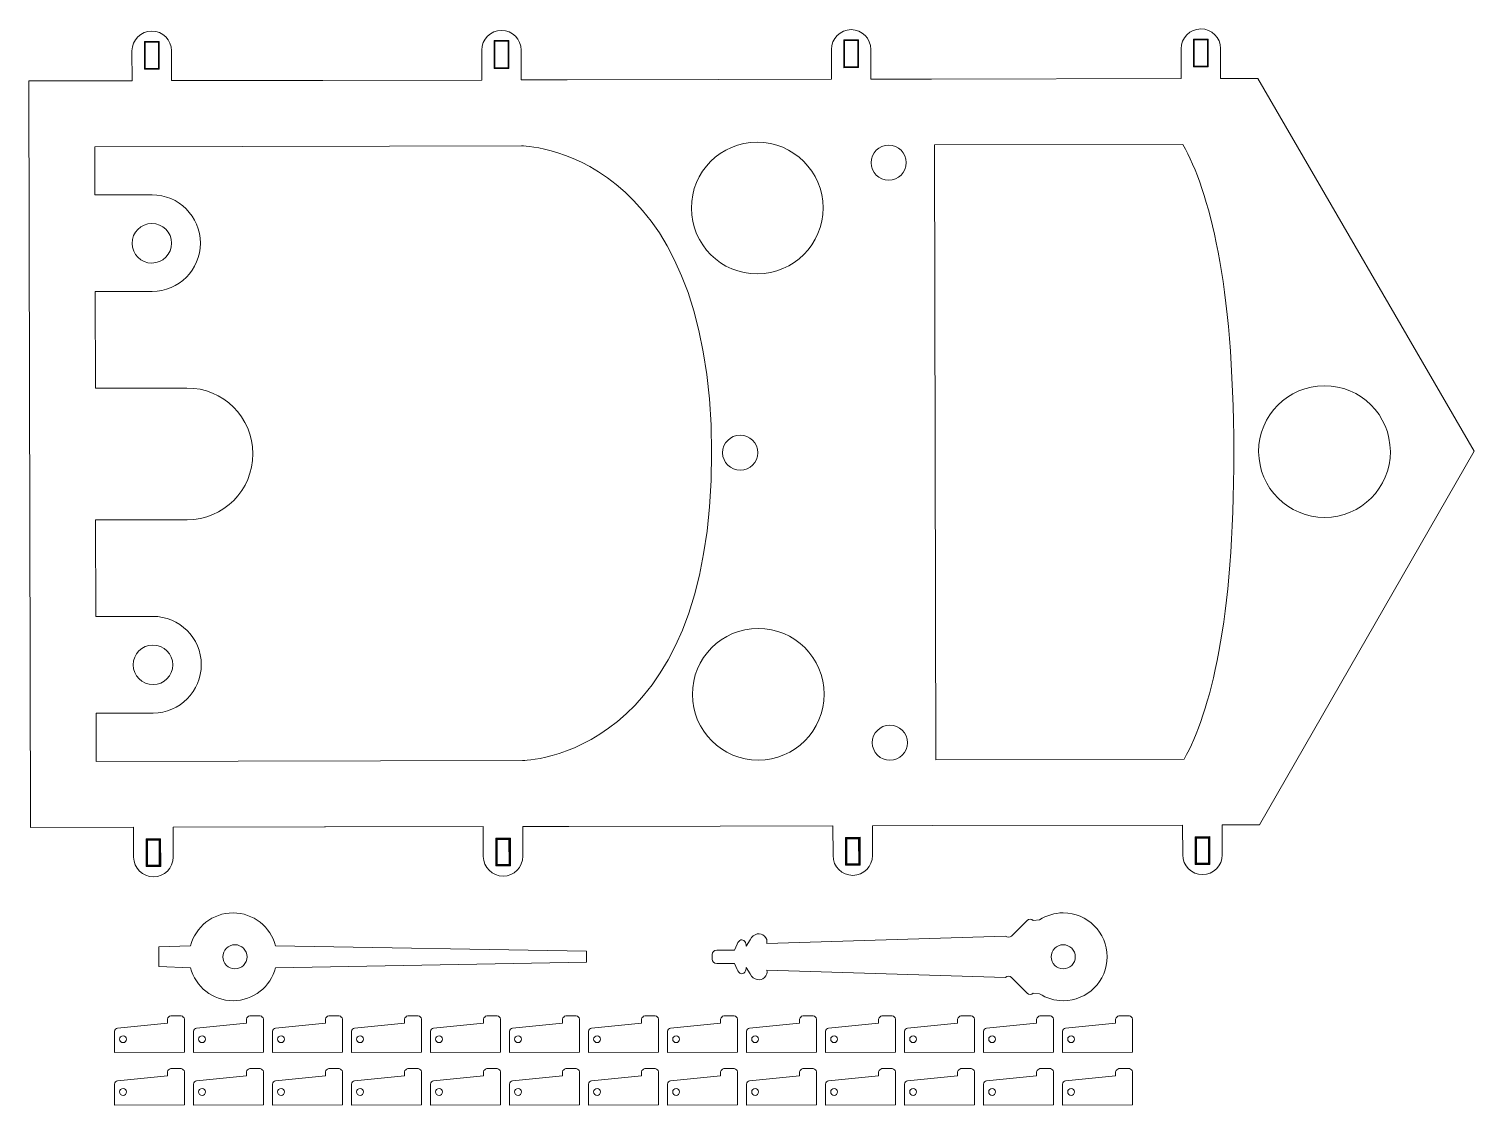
# Model space of a CAD drawing. Header units: inches. Extents: x -32 to 163, y -123 to 65.
# Drawn here: x -9.51 to 23.42, y -119.71 to -95.2 of the extents above; entities that cross this region are included whole.
import ezdxf

# ---------------------------------------------------------------- set-up
doc = ezdxf.new("R2010")
doc.units = ezdxf.units.IN
doc.header["$MEASUREMENT"] = 0
doc.layers.add('Layer 1', color=7, linetype='Continuous')

# ---------------------------------------------------------------- blocks, each defined once
blk = doc.blocks.new('block 13')
at = {"layer": 'Layer 1', "lineweight": 0}
for points in [[(-6.871, -96.113), (-6.872, -95.482), (-6.541, -95.481), (-6.539, -96.113), (-6.871, -96.113)], [(1.096, -96.097), (1.094, -95.465), (1.426, -95.465), (1.427, -96.096), (1.096, -96.097)], [(1.261, -96.081), (1.411, -96.08), (1.41, -95.48), (1.11, -95.481), (1.111, -96.081), (1.261, -96.081)], [(9.062, -96.081), (9.061, -95.449), (9.393, -95.448), (9.394, -96.08), (9.062, -96.081)], [(9.228, -96.065), (9.378, -96.064), (9.377, -95.464), (9.077, -95.465), (9.078, -96.065), (9.228, -96.065)], [(17.029, -96.065), (17.028, -95.433), (17.359, -95.432), (17.361, -96.064), (17.029, -96.065)], [(17.195, -96.048), (17.345, -96.048), (17.344, -95.448), (17.044, -95.449), (17.045, -96.049), (17.195, -96.048)], [(-6.705, -96.097), (-6.555, -96.097), (-6.556, -95.497), (-6.856, -95.497), (-6.855, -96.097), (-6.705, -96.097)], [(-6.834, -114.273), (-6.835, -113.641), (-6.504, -113.641), (-6.502, -114.273), (-6.834, -114.273)], [(-6.518, -114.257), (-6.519, -113.657), (-6.669, -113.657), (-6.819, -113.657), (-6.818, -114.257), (-6.518, -114.257)], [(-6.802, -114.241), (-6.803, -113.673), (-6.535, -113.673), (-6.534, -114.241), (-6.802, -114.241)], [(1.463, -113.625), (1.464, -114.256), (1.133, -114.257), (1.131, -113.625), (1.463, -113.625)], [(1.297, -113.641), (1.147, -113.641), (1.148, -114.241), (1.448, -114.241), (1.447, -113.64), (1.297, -113.641)], [(1.431, -113.656), (1.433, -114.225), (1.164, -114.225), (1.163, -113.657), (1.431, -113.656)], [(9.43, -113.608), (9.431, -114.24), (9.099, -114.241), (9.098, -113.609), (9.43, -113.608)], [(9.264, -113.625), (9.114, -113.625), (9.115, -114.225), (9.415, -114.224), (9.414, -113.624), (9.264, -113.625)], [(9.398, -113.64), (9.399, -114.208), (9.131, -114.209), (9.13, -113.641), (9.398, -113.64)], [(17.396, -113.592), (17.398, -114.224), (17.066, -114.225), (17.065, -113.593), (17.396, -113.592)], [(17.231, -113.608), (17.081, -113.609), (17.082, -114.209), (17.382, -114.208), (17.381, -113.608), (17.231, -113.608)], [(17.365, -113.624), (17.366, -114.192), (17.098, -114.193), (17.096, -113.624), (17.365, -113.624)]]:
    blk.add_lwpolyline(points, dxfattribs=at)
for points, knots in [([(6.246, -113.351), (6.246, -113.351), (8.813, -113.345), (8.813, -113.345), (8.813, -113.345), (8.814, -114.025), (8.814, -114.025), (8.814, -114.274), (9.016, -114.475), (9.265, -114.475), (9.513, -114.474), (9.714, -114.272), (9.714, -114.024), (9.714, -114.024), (9.713, -113.344), (9.713, -113.344), (9.713, -113.344), (11.089, -113.341), (11.089, -113.341), (11.089, -113.341), (16.779, -113.329), (16.779, -113.329), (16.779, -113.329), (16.781, -114.009), (16.781, -114.009), (16.781, -114.258), (16.983, -114.459), (17.231, -114.458), (17.48, -114.458), (17.681, -114.256), (17.681, -114.007), (17.681, -114.007), (17.679, -113.327), (17.679, -113.327), (17.679, -113.327), (18.529, -113.326), (18.529, -113.326), (18.529, -113.326), (23.419, -104.816), (23.419, -104.816), (23.419, -104.816), (18.494, -96.326), (18.494, -96.326), (18.494, -96.326), (17.645, -96.327), (17.645, -96.327), (17.645, -96.327), (17.643, -95.647), (17.643, -95.647), (17.643, -95.399), (17.441, -95.198), (17.192, -95.198), (16.944, -95.199), (16.743, -95.401), (16.743, -95.649), (16.743, -95.649), (16.745, -96.329), (16.745, -96.329), (16.745, -96.329), (11.054, -96.341), (11.054, -96.341), (11.054, -96.341), (9.678, -96.344), (9.678, -96.344), (9.678, -96.344), (9.677, -95.664), (9.677, -95.664), (9.676, -95.415), (9.474, -95.214), (9.226, -95.215), (8.977, -95.215), (8.776, -95.417), (8.777, -95.666), (8.777, -95.666), (8.778, -96.346), (8.778, -96.346), (8.778, -96.346), (6.211, -96.351), (6.211, -96.351), (6.211, -96.351), (2.761, -96.358), (2.761, -96.358), (2.761, -96.358), (1.711, -96.36), (1.711, -96.36), (1.711, -96.36), (1.71, -95.68), (1.71, -95.68), (1.709, -95.431), (1.507, -95.23), (1.259, -95.231), (1.01, -95.231), (0.809, -95.433), (0.81, -95.682), (0.81, -95.682), (0.811, -96.362), (0.811, -96.362), (0.811, -96.362), (-2.806, -96.369), (-2.806, -96.369), (-2.806, -96.369), (-6.255, -96.376), (-6.255, -96.376), (-6.255, -96.376), (-6.257, -95.696), (-6.257, -95.696), (-6.257, -95.448), (-6.459, -95.247), (-6.708, -95.247), (-6.956, -95.248), (-7.157, -95.45), (-7.157, -95.698), (-7.157, -95.698), (-7.155, -96.378), (-7.155, -96.378), (-7.155, -96.378), (-9.505, -96.383), (-9.505, -96.383), (-9.505, -96.383), (-9.491, -103.383), (-9.491, -103.383), (-9.491, -103.383), (-9.485, -106.383), (-9.485, -106.383), (-9.485, -106.383), (-9.471, -113.383), (-9.471, -113.383), (-9.471, -113.383), (-7.121, -113.378), (-7.121, -113.378), (-7.121, -113.378), (-7.119, -114.058), (-7.119, -114.058), (-7.119, -114.306), (-6.917, -114.508), (-6.668, -114.507), (-6.42, -114.507), (-6.219, -114.305), (-6.219, -114.056), (-6.219, -114.056), (-6.221, -113.376), (-6.221, -113.376), (-6.221, -113.376), (-2.771, -113.369), (-2.771, -113.369), (-2.771, -113.369), (-2.764, -113.369), (-2.751, -113.369), (-2.751, -113.369), (0.846, -113.362), (0.846, -113.362), (0.846, -113.362), (0.847, -114.042), (0.847, -114.042), (0.848, -114.29), (1.05, -114.491), (1.298, -114.491), (1.547, -114.49), (1.748, -114.288), (1.747, -114.04), (1.747, -114.04), (1.746, -113.36), (1.746, -113.36), (1.746, -113.36), (2.796, -113.358), (2.796, -113.358), (2.796, -113.358), (6.246, -113.351), (6.246, -113.351)], [0, 0, 0, 0, 1, 1, 1, 2, 2, 2, 3, 3, 3, 4, 4, 4, 5, 5, 5, 6, 6, 6, 7, 7, 7, 8, 8, 8, 9, 9, 9, 10, 10, 10, 11, 11, 11, 12, 12, 12, 13, 13, 13, 14, 14, 14, 15, 15, 15, 16, 16, 16, 17, 17, 17, 18, 18, 18, 19, 19, 19, 20, 20, 20, 21, 21, 21, 22, 22, 22, 23, 23, 23, 24, 24, 24, 25, 25, 25, 26, 26, 26, 27, 27, 27, 28, 28, 28, 29, 29, 29, 30, 30, 30, 31, 31, 31, 32, 32, 32, 33, 33, 33, 34, 34, 34, 35, 35, 35, 36, 36, 36, 37, 37, 37, 38, 38, 38, 39, 39, 39, 40, 40, 40, 41, 41, 41, 42, 42, 42, 43, 43, 43, 44, 44, 44, 45, 45, 45, 46, 46, 46, 47, 47, 47, 48, 48, 48, 49, 49, 49, 50, 50, 50, 51, 51, 51, 52, 52, 52, 53, 53, 53, 54, 54, 54, 55, 55, 55, 56, 56, 56, 56]), ([(-7.974, -111.88), (-7.974, -111.88), (-7.976, -110.78), (-7.976, -110.78), (-7.976, -110.78), (-6.676, -110.777), (-6.676, -110.777), (-6.069, -110.776), (-5.577, -110.282), (-5.578, -109.675), (-5.579, -109.067), (-6.073, -108.576), (-6.68, -108.577), (-6.68, -108.577), (-7.981, -108.58), (-7.981, -108.58), (-7.981, -108.58), (-7.985, -106.38), (-7.985, -106.38), (-7.985, -106.38), (-5.899, -106.376), (-5.899, -106.376), (-5.071, -106.374), (-4.401, -105.701), (-4.402, -104.872), (-4.404, -104.044), (-5.077, -103.374), (-5.905, -103.376), (-5.905, -103.376), (-7.991, -103.38), (-7.991, -103.38), (-7.991, -103.38), (-7.996, -101.18), (-7.996, -101.18), (-7.996, -101.18), (-6.696, -101.177), (-6.696, -101.177), (-6.088, -101.176), (-5.597, -100.682), (-5.598, -100.075), (-5.599, -99.467), (-6.093, -98.976), (-6.7, -98.977), (-6.7, -98.977), (-8, -98.98), (-8, -98.98), (-8, -98.98), (-8.002, -97.88), (-8.002, -97.88), (-8.002, -97.88), (-1.292, -97.866), (-1.292, -97.866), (-1.292, -97.866), (1.714, -97.86), (1.714, -97.86), (1.714, -97.86), (6.034, -97.879), (6.048, -104.851), (6.062, -111.824), (1.743, -111.86), (1.743, -111.86), (1.743, -111.86), (-7.974, -111.88), (-7.974, -111.88)], [0, 0, 0, 0, 1, 1, 1, 2, 2, 2, 3, 3, 3, 4, 4, 4, 5, 5, 5, 6, 6, 6, 7, 7, 7, 8, 8, 8, 9, 9, 9, 10, 10, 10, 11, 11, 11, 12, 12, 12, 13, 13, 13, 14, 14, 14, 15, 15, 15, 16, 16, 16, 17, 17, 17, 18, 18, 18, 19, 19, 19, 20, 20, 20, 21, 21, 21, 21]), ([(10.083, -98.643), (10.304, -98.643), (10.482, -98.463), (10.482, -98.242), (10.481, -98.021), (10.302, -97.843), (10.081, -97.843), (9.86, -97.843), (9.681, -98.023), (9.682, -98.244), (9.682, -98.465), (9.862, -98.643), (10.083, -98.643)], [0, 0, 0, 0, 1, 1, 1, 2, 2, 2, 3, 3, 3, 4, 4, 4, 4]), ([(11.155, -111.841), (11.155, -111.841), (11.127, -97.841), (11.127, -97.841), (11.127, -97.841), (16.786, -97.829), (16.786, -97.829), (17.385, -98.908), (17.937, -100.953), (17.945, -104.827), (17.953, -108.701), (17.409, -110.748), (16.814, -111.829), (16.814, -111.829), (11.155, -111.841), (11.155, -111.841)], [0, 0, 0, 0, 1, 1, 1, 2, 2, 2, 3, 3, 3, 4, 4, 4, 5, 5, 5, 5]), ([(-6.703, -100.53), (-6.455, -100.53), (-6.254, -100.328), (-6.254, -100.079), (-6.255, -99.831), (-6.457, -99.63), (-6.705, -99.63), (-6.954, -99.631), (-7.155, -99.832), (-7.154, -100.081), (-7.154, -100.329), (-6.952, -100.531), (-6.703, -100.53)], [0, 0, 0, 0, 1, 1, 1, 2, 2, 2, 3, 3, 3, 4, 4, 4, 4]), ([(21.511, -104.82), (21.513, -105.648), (20.843, -106.321), (20.014, -106.323), (19.186, -106.325), (18.513, -105.654), (18.511, -104.826), (18.509, -103.997), (19.179, -103.325), (20.008, -103.323), (20.836, -103.321), (21.509, -103.991), (21.511, -104.82)], [0, 0, 0, 0, 1, 1, 1, 2, 2, 2, 3, 3, 3, 4, 4, 4, 4]), ([(6.7, -105.25), (6.921, -105.249), (7.099, -105.07), (7.099, -104.849), (7.099, -104.628), (6.919, -104.449), (6.698, -104.45), (6.477, -104.45), (6.299, -104.63), (6.299, -104.851), (6.299, -105.072), (6.479, -105.25), (6.7, -105.25)], [0, 0, 0, 0, 1, 1, 1, 2, 2, 2, 3, 3, 3, 4, 4, 4, 4]), ([(-6.677, -110.13), (-6.429, -110.129), (-6.228, -109.927), (-6.228, -109.679), (-6.229, -109.43), (-6.431, -109.229), (-6.679, -109.23), (-6.928, -109.23), (-7.129, -109.432), (-7.128, -109.681), (-7.128, -109.929), (-6.926, -110.13), (-6.677, -110.13)], [0, 0, 0, 0, 1, 1, 1, 2, 2, 2, 3, 3, 3, 4, 4, 4, 4]), ([(10.109, -111.854), (10.33, -111.854), (10.509, -111.674), (10.509, -111.453), (10.508, -111.232), (10.329, -111.054), (10.108, -111.054), (9.887, -111.055), (9.708, -111.234), (9.709, -111.455), (9.709, -111.676), (9.889, -111.855), (10.109, -111.854)], [0, 0, 0, 0, 1, 1, 1, 2, 2, 2, 3, 3, 3, 4, 4, 4, 4])]:
    blk.add_open_spline(points, degree=3, knots=knots, dxfattribs=at)
blk = doc.blocks.new('block 12')
at = {"layer": 'Layer 1', "lineweight": 0}
for points in [[(7.091, -100.777), (7.919, -100.775), (8.589, -100.102), (8.588, -99.274), (8.586, -98.446), (7.913, -97.775), (7.085, -97.777), (6.256, -97.779), (5.586, -98.452), (5.588, -99.28), (5.589, -100.108), (6.262, -100.779), (7.091, -100.777)], [(7.113, -111.851), (7.942, -111.849), (8.612, -111.176), (8.61, -110.348), (8.609, -109.519), (7.936, -108.849), (7.107, -108.851), (6.279, -108.852), (5.609, -109.525), (5.61, -110.354), (5.612, -111.182), (6.285, -111.852), (7.113, -111.851)]]:
    blk.add_open_spline(points, degree=3, knots=[0, 0, 0, 0, 1, 1, 1, 2, 2, 2, 3, 3, 3, 4, 4, 4, 4], dxfattribs=at)
at = {"layer": 'Layer 1'}
blk.add_blockref('block 13', (0, 0), dxfattribs=at)

msp = doc.modelspace()

# ---------------------------------------------------------------- linework, layer by layer
at = {"layer": 'Layer 1', "lineweight": 0}
for points, knots in [([(-5.823, -116.578), (-5.823, -116.578), (-5.823, -116.578), (-5.823, -116.578), (-5.823, -116.578), (-6.547, -116.553), (-6.547, -116.553), (-6.547, -116.553), (-6.547, -116.103), (-6.547, -116.103), (-6.547, -116.103), (-5.823, -116.079), (-5.823, -116.079), (-5.712, -115.647), (-5.321, -115.329), (-4.855, -115.329), (-4.389, -115.329), (-3.997, -115.647), (-3.886, -116.079), (-3.886, -116.079), (-3.886, -116.079), (-3.886, -116.079), (-3.886, -116.079), (3.199, -116.204), (3.199, -116.204), (3.199, -116.204), (3.199, -116.453), (3.199, -116.453), (3.199, -116.453), (-3.886, -116.578), (-3.886, -116.578), (-3.886, -116.578), (-3.886, -116.578), (-3.886, -116.578), (-3.997, -117.01), (-4.389, -117.328), (-4.855, -117.328), (-5.321, -117.328), (-5.712, -117.01), (-5.823, -116.578)], [0, 0, 0, 0, 1, 1, 1, 2, 2, 2, 3, 3, 3, 4, 4, 4, 5, 5, 5, 6, 6, 6, 7, 7, 7, 8, 8, 8, 9, 9, 9, 10, 10, 10, 11, 11, 11, 12, 12, 12, 13, 13, 13, 13]), ([(13.52, -115.486), (13.52, -115.486), (13.377, -115.502), (13.377, -115.502), (13.338, -115.463), (13.274, -115.463), (13.235, -115.502), (13.235, -115.502), (12.882, -115.856), (12.882, -115.856), (12.843, -115.894), (12.779, -115.894), (12.74, -115.856), (12.74, -115.856), (7.306, -116.024), (7.306, -116.024), (7.318, -115.966), (7.303, -115.906), (7.256, -115.858), (7.158, -115.761), (7.009, -115.797), (6.925, -115.939), (6.925, -115.939), (6.835, -116.088), (6.835, -116.088), (6.838, -116.05), (6.829, -116.012), (6.807, -115.982), (6.754, -115.91), (6.673, -115.937), (6.627, -116.041), (6.627, -116.041), (6.567, -116.179), (6.567, -116.179), (6.567, -116.179), (6.164, -116.179), (6.164, -116.179), (6.109, -116.179), (6.064, -116.224), (6.064, -116.279), (6.064, -116.279), (6.064, -116.379), (6.064, -116.379), (6.064, -116.434), (6.109, -116.479), (6.164, -116.479), (6.164, -116.479), (6.567, -116.479), (6.567, -116.479), (6.567, -116.479), (6.627, -116.616), (6.627, -116.616), (6.673, -116.721), (6.754, -116.748), (6.807, -116.676), (6.829, -116.645), (6.838, -116.608), (6.835, -116.57), (6.835, -116.57), (6.925, -116.719), (6.925, -116.719), (7.009, -116.86), (7.158, -116.896), (7.256, -116.799), (7.303, -116.751), (7.319, -116.692), (7.306, -116.633), (7.306, -116.633), (12.74, -116.802), (12.74, -116.802), (12.779, -116.763), (12.843, -116.763), (12.882, -116.802), (12.882, -116.802), (13.235, -117.155), (13.235, -117.155), (13.274, -117.194), (13.338, -117.194), (13.377, -117.155), (13.377, -117.155), (13.52, -117.171), (13.52, -117.171), (13.675, -117.27), (13.86, -117.329), (14.058, -117.329), (14.611, -117.329), (15.059, -116.881), (15.059, -116.328), (15.059, -115.776), (14.611, -115.328), (14.058, -115.328), (13.86, -115.329), (13.676, -115.387), (13.52, -115.486)], [0, 0, 0, 0, 1, 1, 1, 2, 2, 2, 3, 3, 3, 4, 4, 4, 5, 5, 5, 6, 6, 6, 7, 7, 7, 8, 8, 8, 9, 9, 9, 10, 10, 10, 11, 11, 11, 12, 12, 12, 13, 13, 13, 14, 14, 14, 15, 15, 15, 16, 16, 16, 17, 17, 17, 18, 18, 18, 19, 19, 19, 20, 20, 20, 21, 21, 21, 22, 22, 22, 23, 23, 23, 24, 24, 24, 25, 25, 25, 26, 26, 26, 27, 27, 27, 28, 28, 28, 29, 29, 29, 30, 30, 30, 31, 31, 31, 31]), ([(-4.811, -116.604), (-4.66, -116.604), (-4.536, -116.48), (-4.536, -116.329), (-4.536, -116.177), (-4.659, -116.054), (-4.811, -116.054), (-4.963, -116.054), (-5.086, -116.177), (-5.086, -116.329), (-5.086, -116.48), (-4.963, -116.604), (-4.811, -116.604)], [0, 0, 0, 0, 1, 1, 1, 2, 2, 2, 3, 3, 3, 4, 4, 4, 4]), ([(14.334, -116.329), (14.334, -116.481), (14.21, -116.604), (14.059, -116.604), (13.907, -116.604), (13.784, -116.481), (13.784, -116.329), (13.784, -116.177), (13.907, -116.054), (14.059, -116.054), (14.21, -116.054), (14.334, -116.177), (14.334, -116.329)], [0, 0, 0, 0, 1, 1, 1, 2, 2, 2, 3, 3, 3, 4, 4, 4, 4]), ([(-7.559, -118.506), (-7.559, -118.506), (-7.559, -118.026), (-7.559, -118.026), (-7.552, -117.99), (-7.523, -117.961), (-7.487, -117.954), (-7.487, -117.954), (-6.347, -117.843), (-6.347, -117.843), (-6.347, -117.843), (-6.347, -117.747), (-6.347, -117.747), (-6.34, -117.711), (-6.311, -117.682), (-6.275, -117.675), (-6.275, -117.675), (-6.035, -117.675), (-6.035, -117.675), (-5.998, -117.682), (-5.97, -117.711), (-5.963, -117.747), (-5.963, -117.747), (-5.963, -118.497), (-5.963, -118.497), (-5.963, -118.497), (-7.559, -118.506), (-7.559, -118.506)], [0, 0, 0, 0, 1, 1, 1, 2, 2, 2, 3, 3, 3, 4, 4, 4, 5, 5, 5, 6, 6, 6, 7, 7, 7, 8, 8, 8, 9, 9, 9, 9]), ([(-5.759, -118.506), (-5.759, -118.506), (-5.759, -118.026), (-5.759, -118.026), (-5.752, -117.99), (-5.723, -117.961), (-5.687, -117.954), (-5.687, -117.954), (-4.547, -117.843), (-4.547, -117.843), (-4.547, -117.843), (-4.547, -117.747), (-4.547, -117.747), (-4.54, -117.711), (-4.511, -117.682), (-4.475, -117.675), (-4.475, -117.675), (-4.235, -117.675), (-4.235, -117.675), (-4.198, -117.682), (-4.17, -117.711), (-4.163, -117.747), (-4.163, -117.747), (-4.163, -118.497), (-4.163, -118.497), (-4.163, -118.497), (-5.759, -118.506), (-5.759, -118.506)], [0, 0, 0, 0, 1, 1, 1, 2, 2, 2, 3, 3, 3, 4, 4, 4, 5, 5, 5, 6, 6, 6, 7, 7, 7, 8, 8, 8, 9, 9, 9, 9]), ([(-3.959, -118.506), (-3.959, -118.506), (-3.959, -118.026), (-3.959, -118.026), (-3.952, -117.99), (-3.923, -117.961), (-3.887, -117.954), (-3.887, -117.954), (-2.747, -117.843), (-2.747, -117.843), (-2.747, -117.843), (-2.747, -117.747), (-2.747, -117.747), (-2.74, -117.711), (-2.711, -117.682), (-2.675, -117.675), (-2.675, -117.675), (-2.435, -117.675), (-2.435, -117.675), (-2.398, -117.682), (-2.37, -117.711), (-2.363, -117.747), (-2.363, -117.747), (-2.363, -118.497), (-2.363, -118.497), (-2.363, -118.497), (-3.959, -118.506), (-3.959, -118.506)], [0, 0, 0, 0, 1, 1, 1, 2, 2, 2, 3, 3, 3, 4, 4, 4, 5, 5, 5, 6, 6, 6, 7, 7, 7, 8, 8, 8, 9, 9, 9, 9]), ([(-2.159, -118.506), (-2.159, -118.506), (-2.159, -118.026), (-2.159, -118.026), (-2.152, -117.99), (-2.123, -117.961), (-2.087, -117.954), (-2.087, -117.954), (-0.947, -117.843), (-0.947, -117.843), (-0.947, -117.843), (-0.947, -117.747), (-0.947, -117.747), (-0.94, -117.711), (-0.911, -117.682), (-0.875, -117.675), (-0.875, -117.675), (-0.635, -117.675), (-0.635, -117.675), (-0.598, -117.682), (-0.57, -117.711), (-0.563, -117.747), (-0.563, -117.747), (-0.563, -118.497), (-0.563, -118.497), (-0.563, -118.497), (-2.159, -118.506), (-2.159, -118.506)], [0, 0, 0, 0, 1, 1, 1, 2, 2, 2, 3, 3, 3, 4, 4, 4, 5, 5, 5, 6, 6, 6, 7, 7, 7, 8, 8, 8, 9, 9, 9, 9]), ([(-0.359, -118.506), (-0.359, -118.506), (-0.359, -118.026), (-0.359, -118.026), (-0.352, -117.99), (-0.323, -117.961), (-0.287, -117.954), (-0.287, -117.954), (0.853, -117.843), (0.853, -117.843), (0.853, -117.843), (0.853, -117.747), (0.853, -117.747), (0.86, -117.711), (0.889, -117.682), (0.925, -117.675), (0.925, -117.675), (1.165, -117.675), (1.165, -117.675), (1.202, -117.682), (1.231, -117.711), (1.237, -117.747), (1.237, -117.747), (1.237, -118.497), (1.237, -118.497), (1.237, -118.497), (-0.359, -118.506), (-0.359, -118.506)], [0, 0, 0, 0, 1, 1, 1, 2, 2, 2, 3, 3, 3, 4, 4, 4, 5, 5, 5, 6, 6, 6, 7, 7, 7, 8, 8, 8, 9, 9, 9, 9]), ([(1.441, -118.506), (1.441, -118.506), (1.441, -118.026), (1.441, -118.026), (1.448, -117.99), (1.477, -117.961), (1.513, -117.954), (1.513, -117.954), (2.653, -117.843), (2.653, -117.843), (2.653, -117.843), (2.653, -117.747), (2.653, -117.747), (2.66, -117.711), (2.689, -117.682), (2.725, -117.675), (2.725, -117.675), (2.965, -117.675), (2.965, -117.675), (3.002, -117.682), (3.03, -117.711), (3.037, -117.747), (3.037, -117.747), (3.037, -118.497), (3.037, -118.497), (3.037, -118.497), (1.441, -118.506), (1.441, -118.506)], [0, 0, 0, 0, 1, 1, 1, 2, 2, 2, 3, 3, 3, 4, 4, 4, 5, 5, 5, 6, 6, 6, 7, 7, 7, 8, 8, 8, 9, 9, 9, 9]), ([(3.241, -118.506), (3.241, -118.506), (3.241, -118.026), (3.241, -118.026), (3.248, -117.99), (3.277, -117.961), (3.313, -117.954), (3.313, -117.954), (4.453, -117.843), (4.453, -117.843), (4.453, -117.843), (4.453, -117.747), (4.453, -117.747), (4.46, -117.711), (4.489, -117.682), (4.525, -117.675), (4.525, -117.675), (4.765, -117.675), (4.765, -117.675), (4.802, -117.682), (4.831, -117.711), (4.837, -117.747), (4.837, -117.747), (4.837, -118.497), (4.837, -118.497), (4.837, -118.497), (3.241, -118.506), (3.241, -118.506)], [0, 0, 0, 0, 1, 1, 1, 2, 2, 2, 3, 3, 3, 4, 4, 4, 5, 5, 5, 6, 6, 6, 7, 7, 7, 8, 8, 8, 9, 9, 9, 9]), ([(5.041, -118.506), (5.041, -118.506), (5.041, -118.026), (5.041, -118.026), (5.048, -117.99), (5.077, -117.961), (5.113, -117.954), (5.113, -117.954), (6.253, -117.843), (6.253, -117.843), (6.253, -117.843), (6.253, -117.747), (6.253, -117.747), (6.26, -117.711), (6.289, -117.682), (6.325, -117.675), (6.325, -117.675), (6.565, -117.675), (6.565, -117.675), (6.602, -117.682), (6.63, -117.711), (6.637, -117.747), (6.637, -117.747), (6.637, -118.497), (6.637, -118.497), (6.637, -118.497), (5.041, -118.506), (5.041, -118.506)], [0, 0, 0, 0, 1, 1, 1, 2, 2, 2, 3, 3, 3, 4, 4, 4, 5, 5, 5, 6, 6, 6, 7, 7, 7, 8, 8, 8, 9, 9, 9, 9]), ([(6.841, -118.506), (6.841, -118.506), (6.841, -118.026), (6.841, -118.026), (6.848, -117.99), (6.877, -117.961), (6.913, -117.954), (6.913, -117.954), (8.053, -117.843), (8.053, -117.843), (8.053, -117.843), (8.053, -117.747), (8.053, -117.747), (8.06, -117.711), (8.089, -117.682), (8.125, -117.675), (8.125, -117.675), (8.365, -117.675), (8.365, -117.675), (8.402, -117.682), (8.43, -117.711), (8.437, -117.747), (8.437, -117.747), (8.437, -118.497), (8.437, -118.497), (8.437, -118.497), (6.841, -118.506), (6.841, -118.506)], [0, 0, 0, 0, 1, 1, 1, 2, 2, 2, 3, 3, 3, 4, 4, 4, 5, 5, 5, 6, 6, 6, 7, 7, 7, 8, 8, 8, 9, 9, 9, 9]), ([(8.641, -118.506), (8.641, -118.506), (8.641, -118.026), (8.641, -118.026), (8.648, -117.99), (8.677, -117.961), (8.713, -117.954), (8.713, -117.954), (9.853, -117.843), (9.853, -117.843), (9.853, -117.843), (9.853, -117.747), (9.853, -117.747), (9.86, -117.711), (9.889, -117.682), (9.925, -117.675), (9.925, -117.675), (10.165, -117.675), (10.165, -117.675), (10.202, -117.682), (10.23, -117.711), (10.237, -117.747), (10.237, -117.747), (10.237, -118.497), (10.237, -118.497), (10.237, -118.497), (8.641, -118.506), (8.641, -118.506)], [0, 0, 0, 0, 1, 1, 1, 2, 2, 2, 3, 3, 3, 4, 4, 4, 5, 5, 5, 6, 6, 6, 7, 7, 7, 8, 8, 8, 9, 9, 9, 9]), ([(10.441, -118.506), (10.441, -118.506), (10.441, -118.026), (10.441, -118.026), (10.448, -117.99), (10.477, -117.961), (10.513, -117.954), (10.513, -117.954), (11.653, -117.843), (11.653, -117.843), (11.653, -117.843), (11.653, -117.747), (11.653, -117.747), (11.66, -117.711), (11.689, -117.682), (11.725, -117.675), (11.725, -117.675), (11.965, -117.675), (11.965, -117.675), (12.002, -117.682), (12.03, -117.711), (12.037, -117.747), (12.037, -117.747), (12.037, -118.497), (12.037, -118.497), (12.037, -118.497), (10.441, -118.506), (10.441, -118.506)], [0, 0, 0, 0, 1, 1, 1, 2, 2, 2, 3, 3, 3, 4, 4, 4, 5, 5, 5, 6, 6, 6, 7, 7, 7, 8, 8, 8, 9, 9, 9, 9]), ([(12.241, -118.506), (12.241, -118.506), (12.241, -118.026), (12.241, -118.026), (12.248, -117.99), (12.277, -117.961), (12.313, -117.954), (12.313, -117.954), (13.453, -117.843), (13.453, -117.843), (13.453, -117.843), (13.453, -117.747), (13.453, -117.747), (13.46, -117.711), (13.489, -117.682), (13.525, -117.675), (13.525, -117.675), (13.765, -117.675), (13.765, -117.675), (13.802, -117.682), (13.83, -117.711), (13.837, -117.747), (13.837, -117.747), (13.837, -118.497), (13.837, -118.497), (13.837, -118.497), (12.241, -118.506), (12.241, -118.506)], [0, 0, 0, 0, 1, 1, 1, 2, 2, 2, 3, 3, 3, 4, 4, 4, 5, 5, 5, 6, 6, 6, 7, 7, 7, 8, 8, 8, 9, 9, 9, 9]), ([(14.041, -118.506), (14.041, -118.506), (14.041, -118.026), (14.041, -118.026), (14.048, -117.99), (14.077, -117.961), (14.113, -117.954), (14.113, -117.954), (15.253, -117.843), (15.253, -117.843), (15.253, -117.843), (15.253, -117.747), (15.253, -117.747), (15.26, -117.711), (15.289, -117.682), (15.325, -117.675), (15.325, -117.675), (15.565, -117.675), (15.565, -117.675), (15.602, -117.682), (15.63, -117.711), (15.637, -117.747), (15.637, -117.747), (15.637, -118.497), (15.637, -118.497), (15.637, -118.497), (14.041, -118.506), (14.041, -118.506)], [0, 0, 0, 0, 1, 1, 1, 2, 2, 2, 3, 3, 3, 4, 4, 4, 5, 5, 5, 6, 6, 6, 7, 7, 7, 8, 8, 8, 9, 9, 9, 9]), ([(-7.361, -118.128), (-7.318, -118.128), (-7.283, -118.163), (-7.283, -118.206), (-7.283, -118.249), (-7.318, -118.284), (-7.361, -118.284), (-7.404, -118.284), (-7.439, -118.249), (-7.439, -118.206), (-7.439, -118.163), (-7.404, -118.128), (-7.361, -118.128)], [0, 0, 0, 0, 1, 1, 1, 2, 2, 2, 3, 3, 3, 4, 4, 4, 4]), ([(-5.561, -118.128), (-5.518, -118.128), (-5.483, -118.163), (-5.483, -118.206), (-5.483, -118.249), (-5.518, -118.284), (-5.561, -118.284), (-5.604, -118.284), (-5.639, -118.249), (-5.639, -118.206), (-5.639, -118.163), (-5.604, -118.128), (-5.561, -118.128)], [0, 0, 0, 0, 1, 1, 1, 2, 2, 2, 3, 3, 3, 4, 4, 4, 4]), ([(-3.761, -118.128), (-3.718, -118.128), (-3.683, -118.163), (-3.683, -118.206), (-3.683, -118.249), (-3.718, -118.284), (-3.761, -118.284), (-3.804, -118.284), (-3.839, -118.249), (-3.839, -118.206), (-3.839, -118.163), (-3.804, -118.128), (-3.761, -118.128)], [0, 0, 0, 0, 1, 1, 1, 2, 2, 2, 3, 3, 3, 4, 4, 4, 4]), ([(-1.961, -118.128), (-1.918, -118.128), (-1.883, -118.163), (-1.883, -118.206), (-1.883, -118.249), (-1.918, -118.284), (-1.961, -118.284), (-2.004, -118.284), (-2.039, -118.249), (-2.039, -118.206), (-2.039, -118.163), (-2.004, -118.128), (-1.961, -118.128)], [0, 0, 0, 0, 1, 1, 1, 2, 2, 2, 3, 3, 3, 4, 4, 4, 4]), ([(-0.161, -118.128), (-0.118, -118.128), (-0.083, -118.163), (-0.083, -118.206), (-0.083, -118.249), (-0.118, -118.284), (-0.161, -118.284), (-0.204, -118.284), (-0.239, -118.249), (-0.239, -118.206), (-0.239, -118.163), (-0.204, -118.128), (-0.161, -118.128)], [0, 0, 0, 0, 1, 1, 1, 2, 2, 2, 3, 3, 3, 4, 4, 4, 4]), ([(1.639, -118.128), (1.682, -118.128), (1.717, -118.163), (1.717, -118.206), (1.717, -118.249), (1.682, -118.284), (1.639, -118.284), (1.596, -118.284), (1.561, -118.249), (1.561, -118.206), (1.561, -118.163), (1.596, -118.128), (1.639, -118.128)], [0, 0, 0, 0, 1, 1, 1, 2, 2, 2, 3, 3, 3, 4, 4, 4, 4]), ([(3.439, -118.128), (3.482, -118.128), (3.517, -118.163), (3.517, -118.206), (3.517, -118.249), (3.482, -118.284), (3.439, -118.284), (3.396, -118.284), (3.361, -118.249), (3.361, -118.206), (3.361, -118.163), (3.396, -118.128), (3.439, -118.128)], [0, 0, 0, 0, 1, 1, 1, 2, 2, 2, 3, 3, 3, 4, 4, 4, 4]), ([(5.239, -118.128), (5.282, -118.128), (5.317, -118.163), (5.317, -118.206), (5.317, -118.249), (5.282, -118.284), (5.239, -118.284), (5.196, -118.284), (5.161, -118.249), (5.161, -118.206), (5.161, -118.163), (5.196, -118.128), (5.239, -118.128)], [0, 0, 0, 0, 1, 1, 1, 2, 2, 2, 3, 3, 3, 4, 4, 4, 4]), ([(7.039, -118.128), (7.082, -118.128), (7.117, -118.163), (7.117, -118.206), (7.117, -118.249), (7.082, -118.284), (7.039, -118.284), (6.996, -118.284), (6.961, -118.249), (6.961, -118.206), (6.961, -118.163), (6.996, -118.128), (7.039, -118.128)], [0, 0, 0, 0, 1, 1, 1, 2, 2, 2, 3, 3, 3, 4, 4, 4, 4]), ([(8.839, -118.128), (8.882, -118.128), (8.917, -118.163), (8.917, -118.206), (8.917, -118.249), (8.882, -118.284), (8.839, -118.284), (8.796, -118.284), (8.761, -118.249), (8.761, -118.206), (8.761, -118.163), (8.796, -118.128), (8.839, -118.128)], [0, 0, 0, 0, 1, 1, 1, 2, 2, 2, 3, 3, 3, 4, 4, 4, 4]), ([(10.639, -118.128), (10.682, -118.128), (10.717, -118.163), (10.717, -118.206), (10.717, -118.249), (10.682, -118.284), (10.639, -118.284), (10.596, -118.284), (10.561, -118.249), (10.561, -118.206), (10.561, -118.163), (10.596, -118.128), (10.639, -118.128)], [0, 0, 0, 0, 1, 1, 1, 2, 2, 2, 3, 3, 3, 4, 4, 4, 4]), ([(12.439, -118.128), (12.482, -118.128), (12.517, -118.163), (12.517, -118.206), (12.517, -118.249), (12.482, -118.284), (12.439, -118.284), (12.396, -118.284), (12.361, -118.249), (12.361, -118.206), (12.361, -118.163), (12.396, -118.128), (12.439, -118.128)], [0, 0, 0, 0, 1, 1, 1, 2, 2, 2, 3, 3, 3, 4, 4, 4, 4]), ([(14.239, -118.128), (14.282, -118.128), (14.317, -118.163), (14.317, -118.206), (14.317, -118.249), (14.282, -118.284), (14.239, -118.284), (14.196, -118.284), (14.161, -118.249), (14.161, -118.206), (14.161, -118.163), (14.196, -118.128), (14.239, -118.128)], [0, 0, 0, 0, 1, 1, 1, 2, 2, 2, 3, 3, 3, 4, 4, 4, 4]), ([(-7.559, -119.706), (-7.559, -119.706), (-7.559, -119.226), (-7.559, -119.226), (-7.552, -119.189), (-7.523, -119.161), (-7.487, -119.154), (-7.487, -119.154), (-6.347, -119.043), (-6.347, -119.043), (-6.347, -119.043), (-6.347, -118.947), (-6.347, -118.947), (-6.34, -118.91), (-6.311, -118.882), (-6.275, -118.875), (-6.275, -118.875), (-6.035, -118.875), (-6.035, -118.875), (-5.998, -118.882), (-5.97, -118.91), (-5.963, -118.947), (-5.963, -118.947), (-5.963, -119.697), (-5.963, -119.697), (-5.963, -119.697), (-7.559, -119.706), (-7.559, -119.706)], [0, 0, 0, 0, 1, 1, 1, 2, 2, 2, 3, 3, 3, 4, 4, 4, 5, 5, 5, 6, 6, 6, 7, 7, 7, 8, 8, 8, 9, 9, 9, 9]), ([(-5.759, -119.706), (-5.759, -119.706), (-5.759, -119.226), (-5.759, -119.226), (-5.752, -119.189), (-5.723, -119.161), (-5.687, -119.154), (-5.687, -119.154), (-4.547, -119.043), (-4.547, -119.043), (-4.547, -119.043), (-4.547, -118.947), (-4.547, -118.947), (-4.54, -118.91), (-4.511, -118.882), (-4.475, -118.875), (-4.475, -118.875), (-4.235, -118.875), (-4.235, -118.875), (-4.198, -118.882), (-4.17, -118.91), (-4.163, -118.947), (-4.163, -118.947), (-4.163, -119.697), (-4.163, -119.697), (-4.163, -119.697), (-5.759, -119.706), (-5.759, -119.706)], [0, 0, 0, 0, 1, 1, 1, 2, 2, 2, 3, 3, 3, 4, 4, 4, 5, 5, 5, 6, 6, 6, 7, 7, 7, 8, 8, 8, 9, 9, 9, 9]), ([(-3.959, -119.706), (-3.959, -119.706), (-3.959, -119.226), (-3.959, -119.226), (-3.952, -119.189), (-3.923, -119.161), (-3.887, -119.154), (-3.887, -119.154), (-2.747, -119.043), (-2.747, -119.043), (-2.747, -119.043), (-2.747, -118.947), (-2.747, -118.947), (-2.74, -118.91), (-2.711, -118.882), (-2.675, -118.875), (-2.675, -118.875), (-2.435, -118.875), (-2.435, -118.875), (-2.398, -118.882), (-2.37, -118.91), (-2.363, -118.947), (-2.363, -118.947), (-2.363, -119.697), (-2.363, -119.697), (-2.363, -119.697), (-3.959, -119.706), (-3.959, -119.706)], [0, 0, 0, 0, 1, 1, 1, 2, 2, 2, 3, 3, 3, 4, 4, 4, 5, 5, 5, 6, 6, 6, 7, 7, 7, 8, 8, 8, 9, 9, 9, 9]), ([(-2.159, -119.706), (-2.159, -119.706), (-2.159, -119.226), (-2.159, -119.226), (-2.152, -119.189), (-2.123, -119.161), (-2.087, -119.154), (-2.087, -119.154), (-0.947, -119.043), (-0.947, -119.043), (-0.947, -119.043), (-0.947, -118.947), (-0.947, -118.947), (-0.94, -118.91), (-0.911, -118.882), (-0.875, -118.875), (-0.875, -118.875), (-0.635, -118.875), (-0.635, -118.875), (-0.598, -118.882), (-0.57, -118.91), (-0.563, -118.947), (-0.563, -118.947), (-0.563, -119.697), (-0.563, -119.697), (-0.563, -119.697), (-2.159, -119.706), (-2.159, -119.706)], [0, 0, 0, 0, 1, 1, 1, 2, 2, 2, 3, 3, 3, 4, 4, 4, 5, 5, 5, 6, 6, 6, 7, 7, 7, 8, 8, 8, 9, 9, 9, 9]), ([(-0.359, -119.706), (-0.359, -119.706), (-0.359, -119.226), (-0.359, -119.226), (-0.352, -119.189), (-0.323, -119.161), (-0.287, -119.154), (-0.287, -119.154), (0.853, -119.043), (0.853, -119.043), (0.853, -119.043), (0.853, -118.947), (0.853, -118.947), (0.86, -118.91), (0.889, -118.882), (0.925, -118.875), (0.925, -118.875), (1.165, -118.875), (1.165, -118.875), (1.202, -118.882), (1.231, -118.91), (1.237, -118.947), (1.237, -118.947), (1.237, -119.697), (1.237, -119.697), (1.237, -119.697), (-0.359, -119.706), (-0.359, -119.706)], [0, 0, 0, 0, 1, 1, 1, 2, 2, 2, 3, 3, 3, 4, 4, 4, 5, 5, 5, 6, 6, 6, 7, 7, 7, 8, 8, 8, 9, 9, 9, 9]), ([(1.441, -119.706), (1.441, -119.706), (1.441, -119.226), (1.441, -119.226), (1.448, -119.189), (1.477, -119.161), (1.513, -119.154), (1.513, -119.154), (2.653, -119.043), (2.653, -119.043), (2.653, -119.043), (2.653, -118.947), (2.653, -118.947), (2.66, -118.91), (2.689, -118.882), (2.725, -118.875), (2.725, -118.875), (2.965, -118.875), (2.965, -118.875), (3.002, -118.882), (3.03, -118.91), (3.037, -118.947), (3.037, -118.947), (3.037, -119.697), (3.037, -119.697), (3.037, -119.697), (1.441, -119.706), (1.441, -119.706)], [0, 0, 0, 0, 1, 1, 1, 2, 2, 2, 3, 3, 3, 4, 4, 4, 5, 5, 5, 6, 6, 6, 7, 7, 7, 8, 8, 8, 9, 9, 9, 9]), ([(3.241, -119.706), (3.241, -119.706), (3.241, -119.226), (3.241, -119.226), (3.248, -119.189), (3.277, -119.161), (3.313, -119.154), (3.313, -119.154), (4.453, -119.043), (4.453, -119.043), (4.453, -119.043), (4.453, -118.947), (4.453, -118.947), (4.46, -118.91), (4.489, -118.882), (4.525, -118.875), (4.525, -118.875), (4.765, -118.875), (4.765, -118.875), (4.802, -118.882), (4.831, -118.91), (4.837, -118.947), (4.837, -118.947), (4.837, -119.697), (4.837, -119.697), (4.837, -119.697), (3.241, -119.706), (3.241, -119.706)], [0, 0, 0, 0, 1, 1, 1, 2, 2, 2, 3, 3, 3, 4, 4, 4, 5, 5, 5, 6, 6, 6, 7, 7, 7, 8, 8, 8, 9, 9, 9, 9]), ([(5.041, -119.706), (5.041, -119.706), (5.041, -119.226), (5.041, -119.226), (5.048, -119.189), (5.077, -119.161), (5.113, -119.154), (5.113, -119.154), (6.253, -119.043), (6.253, -119.043), (6.253, -119.043), (6.253, -118.947), (6.253, -118.947), (6.26, -118.91), (6.289, -118.882), (6.325, -118.875), (6.325, -118.875), (6.565, -118.875), (6.565, -118.875), (6.602, -118.882), (6.63, -118.91), (6.637, -118.947), (6.637, -118.947), (6.637, -119.697), (6.637, -119.697), (6.637, -119.697), (5.041, -119.706), (5.041, -119.706)], [0, 0, 0, 0, 1, 1, 1, 2, 2, 2, 3, 3, 3, 4, 4, 4, 5, 5, 5, 6, 6, 6, 7, 7, 7, 8, 8, 8, 9, 9, 9, 9]), ([(6.841, -119.706), (6.841, -119.706), (6.841, -119.226), (6.841, -119.226), (6.848, -119.189), (6.877, -119.161), (6.913, -119.154), (6.913, -119.154), (8.053, -119.043), (8.053, -119.043), (8.053, -119.043), (8.053, -118.947), (8.053, -118.947), (8.06, -118.91), (8.089, -118.882), (8.125, -118.875), (8.125, -118.875), (8.365, -118.875), (8.365, -118.875), (8.402, -118.882), (8.43, -118.91), (8.437, -118.947), (8.437, -118.947), (8.437, -119.697), (8.437, -119.697), (8.437, -119.697), (6.841, -119.706), (6.841, -119.706)], [0, 0, 0, 0, 1, 1, 1, 2, 2, 2, 3, 3, 3, 4, 4, 4, 5, 5, 5, 6, 6, 6, 7, 7, 7, 8, 8, 8, 9, 9, 9, 9]), ([(8.641, -119.706), (8.641, -119.706), (8.641, -119.226), (8.641, -119.226), (8.648, -119.189), (8.677, -119.161), (8.713, -119.154), (8.713, -119.154), (9.853, -119.043), (9.853, -119.043), (9.853, -119.043), (9.853, -118.947), (9.853, -118.947), (9.86, -118.91), (9.889, -118.882), (9.925, -118.875), (9.925, -118.875), (10.165, -118.875), (10.165, -118.875), (10.202, -118.882), (10.23, -118.91), (10.237, -118.947), (10.237, -118.947), (10.237, -119.697), (10.237, -119.697), (10.237, -119.697), (8.641, -119.706), (8.641, -119.706)], [0, 0, 0, 0, 1, 1, 1, 2, 2, 2, 3, 3, 3, 4, 4, 4, 5, 5, 5, 6, 6, 6, 7, 7, 7, 8, 8, 8, 9, 9, 9, 9]), ([(10.441, -119.706), (10.441, -119.706), (10.441, -119.226), (10.441, -119.226), (10.448, -119.189), (10.477, -119.161), (10.513, -119.154), (10.513, -119.154), (11.653, -119.043), (11.653, -119.043), (11.653, -119.043), (11.653, -118.947), (11.653, -118.947), (11.66, -118.91), (11.689, -118.882), (11.725, -118.875), (11.725, -118.875), (11.965, -118.875), (11.965, -118.875), (12.002, -118.882), (12.03, -118.91), (12.037, -118.947), (12.037, -118.947), (12.037, -119.697), (12.037, -119.697), (12.037, -119.697), (10.441, -119.706), (10.441, -119.706)], [0, 0, 0, 0, 1, 1, 1, 2, 2, 2, 3, 3, 3, 4, 4, 4, 5, 5, 5, 6, 6, 6, 7, 7, 7, 8, 8, 8, 9, 9, 9, 9]), ([(12.241, -119.706), (12.241, -119.706), (12.241, -119.226), (12.241, -119.226), (12.248, -119.189), (12.277, -119.161), (12.313, -119.154), (12.313, -119.154), (13.453, -119.043), (13.453, -119.043), (13.453, -119.043), (13.453, -118.947), (13.453, -118.947), (13.46, -118.91), (13.489, -118.882), (13.525, -118.875), (13.525, -118.875), (13.765, -118.875), (13.765, -118.875), (13.802, -118.882), (13.83, -118.91), (13.837, -118.947), (13.837, -118.947), (13.837, -119.697), (13.837, -119.697), (13.837, -119.697), (12.241, -119.706), (12.241, -119.706)], [0, 0, 0, 0, 1, 1, 1, 2, 2, 2, 3, 3, 3, 4, 4, 4, 5, 5, 5, 6, 6, 6, 7, 7, 7, 8, 8, 8, 9, 9, 9, 9]), ([(14.041, -119.706), (14.041, -119.706), (14.041, -119.226), (14.041, -119.226), (14.048, -119.189), (14.077, -119.161), (14.113, -119.154), (14.113, -119.154), (15.253, -119.043), (15.253, -119.043), (15.253, -119.043), (15.253, -118.947), (15.253, -118.947), (15.26, -118.91), (15.289, -118.882), (15.325, -118.875), (15.325, -118.875), (15.565, -118.875), (15.565, -118.875), (15.602, -118.882), (15.63, -118.91), (15.637, -118.947), (15.637, -118.947), (15.637, -119.697), (15.637, -119.697), (15.637, -119.697), (14.041, -119.706), (14.041, -119.706)], [0, 0, 0, 0, 1, 1, 1, 2, 2, 2, 3, 3, 3, 4, 4, 4, 5, 5, 5, 6, 6, 6, 7, 7, 7, 8, 8, 8, 9, 9, 9, 9]), ([(-7.361, -119.328), (-7.318, -119.328), (-7.283, -119.363), (-7.283, -119.406), (-7.283, -119.449), (-7.318, -119.484), (-7.361, -119.484), (-7.404, -119.484), (-7.439, -119.449), (-7.439, -119.406), (-7.439, -119.363), (-7.404, -119.328), (-7.361, -119.328)], [0, 0, 0, 0, 1, 1, 1, 2, 2, 2, 3, 3, 3, 4, 4, 4, 4]), ([(-5.561, -119.328), (-5.518, -119.328), (-5.483, -119.363), (-5.483, -119.406), (-5.483, -119.449), (-5.518, -119.484), (-5.561, -119.484), (-5.604, -119.484), (-5.639, -119.449), (-5.639, -119.406), (-5.639, -119.363), (-5.604, -119.328), (-5.561, -119.328)], [0, 0, 0, 0, 1, 1, 1, 2, 2, 2, 3, 3, 3, 4, 4, 4, 4]), ([(-3.761, -119.328), (-3.718, -119.328), (-3.683, -119.363), (-3.683, -119.406), (-3.683, -119.449), (-3.718, -119.484), (-3.761, -119.484), (-3.804, -119.484), (-3.839, -119.449), (-3.839, -119.406), (-3.839, -119.363), (-3.804, -119.328), (-3.761, -119.328)], [0, 0, 0, 0, 1, 1, 1, 2, 2, 2, 3, 3, 3, 4, 4, 4, 4]), ([(-1.961, -119.328), (-1.918, -119.328), (-1.883, -119.363), (-1.883, -119.406), (-1.883, -119.449), (-1.918, -119.484), (-1.961, -119.484), (-2.004, -119.484), (-2.039, -119.449), (-2.039, -119.406), (-2.039, -119.363), (-2.004, -119.328), (-1.961, -119.328)], [0, 0, 0, 0, 1, 1, 1, 2, 2, 2, 3, 3, 3, 4, 4, 4, 4]), ([(-0.161, -119.328), (-0.118, -119.328), (-0.083, -119.363), (-0.083, -119.406), (-0.083, -119.449), (-0.118, -119.484), (-0.161, -119.484), (-0.204, -119.484), (-0.239, -119.449), (-0.239, -119.406), (-0.239, -119.363), (-0.204, -119.328), (-0.161, -119.328)], [0, 0, 0, 0, 1, 1, 1, 2, 2, 2, 3, 3, 3, 4, 4, 4, 4]), ([(1.639, -119.328), (1.682, -119.328), (1.717, -119.363), (1.717, -119.406), (1.717, -119.449), (1.682, -119.484), (1.639, -119.484), (1.596, -119.484), (1.561, -119.449), (1.561, -119.406), (1.561, -119.363), (1.596, -119.328), (1.639, -119.328)], [0, 0, 0, 0, 1, 1, 1, 2, 2, 2, 3, 3, 3, 4, 4, 4, 4]), ([(3.439, -119.328), (3.482, -119.328), (3.517, -119.363), (3.517, -119.406), (3.517, -119.449), (3.482, -119.484), (3.439, -119.484), (3.396, -119.484), (3.361, -119.449), (3.361, -119.406), (3.361, -119.363), (3.396, -119.328), (3.439, -119.328)], [0, 0, 0, 0, 1, 1, 1, 2, 2, 2, 3, 3, 3, 4, 4, 4, 4]), ([(5.239, -119.328), (5.282, -119.328), (5.317, -119.363), (5.317, -119.406), (5.317, -119.449), (5.282, -119.484), (5.239, -119.484), (5.196, -119.484), (5.161, -119.449), (5.161, -119.406), (5.161, -119.363), (5.196, -119.328), (5.239, -119.328)], [0, 0, 0, 0, 1, 1, 1, 2, 2, 2, 3, 3, 3, 4, 4, 4, 4]), ([(7.039, -119.328), (7.082, -119.328), (7.117, -119.363), (7.117, -119.406), (7.117, -119.449), (7.082, -119.484), (7.039, -119.484), (6.996, -119.484), (6.961, -119.449), (6.961, -119.406), (6.961, -119.363), (6.996, -119.328), (7.039, -119.328)], [0, 0, 0, 0, 1, 1, 1, 2, 2, 2, 3, 3, 3, 4, 4, 4, 4]), ([(8.839, -119.328), (8.882, -119.328), (8.917, -119.363), (8.917, -119.406), (8.917, -119.449), (8.882, -119.484), (8.839, -119.484), (8.796, -119.484), (8.761, -119.449), (8.761, -119.406), (8.761, -119.363), (8.796, -119.328), (8.839, -119.328)], [0, 0, 0, 0, 1, 1, 1, 2, 2, 2, 3, 3, 3, 4, 4, 4, 4]), ([(10.639, -119.328), (10.682, -119.328), (10.717, -119.363), (10.717, -119.406), (10.717, -119.449), (10.682, -119.484), (10.639, -119.484), (10.596, -119.484), (10.561, -119.449), (10.561, -119.406), (10.561, -119.363), (10.596, -119.328), (10.639, -119.328)], [0, 0, 0, 0, 1, 1, 1, 2, 2, 2, 3, 3, 3, 4, 4, 4, 4]), ([(12.439, -119.328), (12.482, -119.328), (12.517, -119.363), (12.517, -119.406), (12.517, -119.449), (12.482, -119.484), (12.439, -119.484), (12.396, -119.484), (12.361, -119.449), (12.361, -119.406), (12.361, -119.363), (12.396, -119.328), (12.439, -119.328)], [0, 0, 0, 0, 1, 1, 1, 2, 2, 2, 3, 3, 3, 4, 4, 4, 4]), ([(14.239, -119.328), (14.282, -119.328), (14.317, -119.363), (14.317, -119.406), (14.317, -119.449), (14.282, -119.484), (14.239, -119.484), (14.196, -119.484), (14.161, -119.449), (14.161, -119.406), (14.161, -119.363), (14.196, -119.328), (14.239, -119.328)], [0, 0, 0, 0, 1, 1, 1, 2, 2, 2, 3, 3, 3, 4, 4, 4, 4])]:
    msp.add_open_spline(points, degree=3, knots=knots, dxfattribs=at)

# ---------------------------------------------------------------- block references
at = {"layer": 'Layer 1'}
msp.add_blockref('block 12', (0, 0), dxfattribs=at)

doc.saveas('drawing.dxf')
